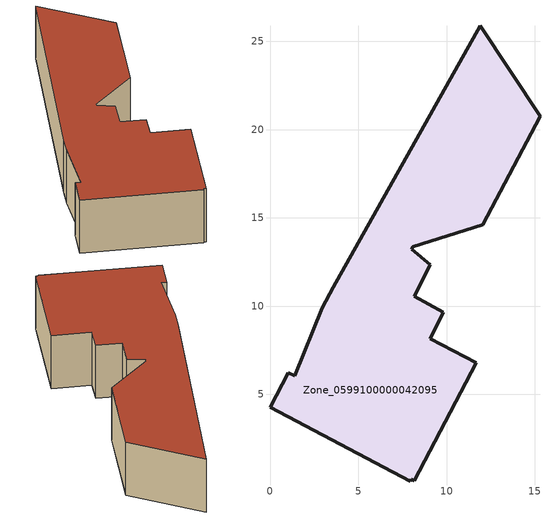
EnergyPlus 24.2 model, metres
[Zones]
Zone_0599100000042095
 floor ground (C_G): 12.06,14.6 8.09,13.35 8.02,13.22 9.07,12.33 8.16,10.55 9.82,9.64 9.09,8.15 11.69,6.78 8.17,0.09 8.01,0.18 7.96,0.08 0,4.28 1.03,6.24 1.39,6.05 2.96,9.9 3.57,11.06 11.92,25.88 15.3,20.76 z0
 wall outside (C_F): 9.09,8.15 9.82,9.64 8.16,10.55 9.07,12.33 8.02,13.22 8.09,13.35 12.06,14.6 15.3,20.76 11.92,25.88 3.57,11.06 2.96,9.9 1.39,6.05 1.03,6.24 0,4.28 7.96,0.08 8.01,0.18 8.17,0.09 11.69,6.78 9.09,8.15 z0:4.6
 roof outside (C_R): 8.09,13.35 12.06,14.6 15.3,20.76 11.92,25.88 3.57,11.06 2.96,9.9 1.39,6.05 1.03,6.24 0,4.28 7.96,0.08 8.01,0.18 8.17,0.09 11.69,6.78 9.09,8.15 9.82,9.64 8.16,10.55 9.07,12.33 8.02,13.22 z4.6
[BUILDING]
Pand.0599100000042095: North Axis=0; Terrain=City; Loads Convergence Tolerance Value=0.04; Temperature Convergence Tolerance Value=0.4; Solar Distribution=FullExterior; Maximum Number of Warmup Days=25; Minimum Number of Warmup Days=1
[Site:Location]
Rotterdam.The.Hague.AP_ZH_NLD Design_Conditions: Latitude=51.96; Longitude=4.45; Time Zone=1; Elevation=-4.5
[SITE:GROUNDTEMPERATURE:BUILDINGSURFACE]
18, 18, 18, 18, 18, 18, 18, 18, 18, 18, 18, 18
[MATERIAL] Thermal Absorptance=0.9; Solar Absorptance=0.7; Visible Absorptance=0.7
Name | Roughness | Thickness | Conductivity | Density | Specific Heat
G.D.1965 | MediumSmooth | 0.15 | 1 | 540 | 1210
F.D.1965 | Rough | 0.3 | 0.857143 | 1920 | 840
R.D.1965 | MediumRough | 0.2 | 0.08 | 1500 | 1000
[CONSTRUCTION]
C_G: G.D.1965
C_F: F.D.1965
C_R: R.D.1965
[ZONE]
Zone_0599100000042095: Type=1; Multiplier=1; Ceiling Height=Autocalculate; Volume=Autocalculate; Floor Area=autocalculate; Part of Total Floor Area=Yes
[ZONEINFILTRATION:DESIGNFLOWRATE]
Infil_Zone_0599100000042095: Zone or ZoneList or Space or SpaceList=Zone_0599100000042095; Schedule=AlwaysOn; Design Flow Rate Calculation Method=Flow/Area; Flow Rate per Floor Area=0.0042; Constant Term Coefficient=1; Temperature Term Coefficient=0; Velocity Term Coefficient=0; Velocity Squared Term Coefficient=0
[HVACTEMPLATE:ZONE:IDEALLOADSAIRSYSTEM]
Zone_0599100000042095: Maximum Heating Supply Air Temperature=50; Minimum Cooling Supply Air Temperature=13; Maximum Heating Supply Air Humidity Ratio=0.0156; Minimum Cooling Supply Air Humidity Ratio=0.0077; Heating Limit=NoLimit; Cooling Limit=NoLimit; Dehumidification Control Type=ConstantSensibleHeatRatio; Cooling Sensible Heat Ratio=0.7; Dehumidification Setpoint=60; Humidification Control Type=None; Humidification Setpoint=30; Outdoor Air Method=None; Outdoor Air Flow Rate per Person=0.00944; Outdoor Air Flow Rate per Zone Floor Area=0; Outdoor Air Flow Rate per Zone=0; Demand Controlled Ventilation Type=None; Outdoor Air Economizer Type=NoEconomizer; Heat Recovery Type=None; Sensible Heat Recovery Effectiveness=0.7; Latent Heat Recovery Effectiveness=0.65
[ZONECONTROL:THERMOSTAT]
ThermostatControl_Zone_0599100000042095: Zone or ZoneList=Zone_0599100000042095; Control Type Schedule=DualSetpointControlType; Control 1=Thermostat_Zone_0599100000042095; Temperature Difference Between Cutout And Setpoint=0
[THERMOSTATSETPOINT:DUALSETPOINT]
Thermostat_Zone_0599100000042095: Heating Setpoint Temperature Schedule=HeatingSetpoint_Zone_0599100000042095; Cooling Setpoint Temperature Schedule=CoolingSetpoint_Zone_0599100000042095
[SCHEDULE:COMPACT]
HeatingSetpoint_Zone_0599100000042095: Through: 12/31, For: AllDays, Until: 24:00, 21
CoolingSetpoint_Zone_0599100000042095: Through: 12/31, For: AllDays, Until: 24:00, 24
DualSetpointControlType: Through: 12/31, For: AllDays, Until: 24:00, 4
AlwaysOn: Through: 12/31, For: AllDays, Until: 24:00, 1
